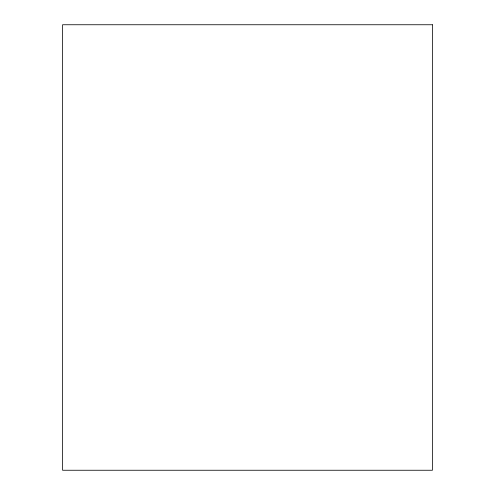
<?xml version="1.0" encoding="UTF-8"?>
<svg xmlns="http://www.w3.org/2000/svg" width="495" height="495" viewBox="0 0 495 495"><rect width="100%" height="100%" fill="white"/><g stroke="black" fill="none" stroke-linecap="round" stroke-linejoin="round"><path stroke-width="0.74" d="M432.413 24.75L62.587 24.75L62.587 470.25L432.413 470.25L432.413 24.75"/></g></svg>
